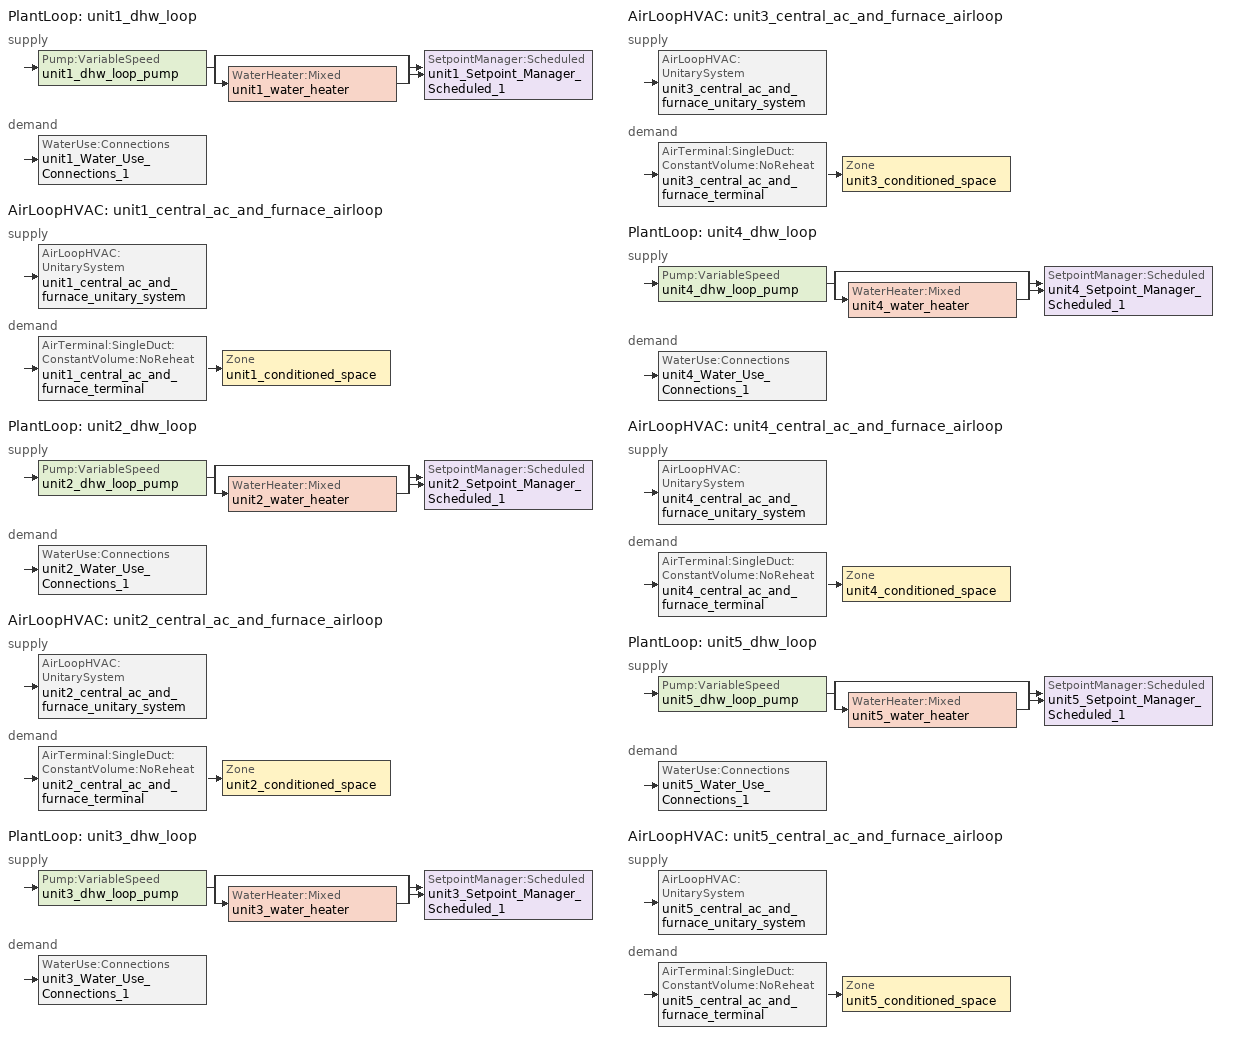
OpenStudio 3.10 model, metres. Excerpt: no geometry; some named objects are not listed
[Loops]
PlantLoop 'unit1_dhw_loop'
 supply: Pump:VariableSpeed 'unit1_dhw_loop_pump' > split
  | bypass
  | WaterHeater:Mixed 'unit1_water_heater'
  join > SetpointManager:Scheduled 'unit1_Setpoint_Manager_Scheduled_1'
 demand: WaterUse:Connections 'unit1_Water_Use_Connections_1'
AirLoopHVAC 'unit1_central_ac_and_furnace_airloop'
 supply: AirLoopHVAC:UnitarySystem 'unit1_central_ac_and_furnace_unitary_system'
 demand: AirTerminal:SingleDuct:ConstantVolume:NoReheat 'unit1_central_ac_and_furnace_terminal' > Zone 'unit1_conditioned_space'
PlantLoop 'unit2_dhw_loop'
 supply: Pump:VariableSpeed 'unit2_dhw_loop_pump' > split
  | bypass
  | WaterHeater:Mixed 'unit2_water_heater'
  join > SetpointManager:Scheduled 'unit2_Setpoint_Manager_Scheduled_1'
 demand: WaterUse:Connections 'unit2_Water_Use_Connections_1'
AirLoopHVAC 'unit2_central_ac_and_furnace_airloop'
 supply: AirLoopHVAC:UnitarySystem 'unit2_central_ac_and_furnace_unitary_system'
 demand: AirTerminal:SingleDuct:ConstantVolume:NoReheat 'unit2_central_ac_and_furnace_terminal' > Zone 'unit2_conditioned_space'
PlantLoop 'unit3_dhw_loop'
 supply: Pump:VariableSpeed 'unit3_dhw_loop_pump' > split
  | bypass
  | WaterHeater:Mixed 'unit3_water_heater'
  join > SetpointManager:Scheduled 'unit3_Setpoint_Manager_Scheduled_1'
 demand: WaterUse:Connections 'unit3_Water_Use_Connections_1'
AirLoopHVAC 'unit3_central_ac_and_furnace_airloop'
 supply: AirLoopHVAC:UnitarySystem 'unit3_central_ac_and_furnace_unitary_system'
 demand: AirTerminal:SingleDuct:ConstantVolume:NoReheat 'unit3_central_ac_and_furnace_terminal' > Zone 'unit3_conditioned_space'
PlantLoop 'unit4_dhw_loop'
 supply: Pump:VariableSpeed 'unit4_dhw_loop_pump' > split
  | bypass
  | WaterHeater:Mixed 'unit4_water_heater'
  join > SetpointManager:Scheduled 'unit4_Setpoint_Manager_Scheduled_1'
 demand: WaterUse:Connections 'unit4_Water_Use_Connections_1'
AirLoopHVAC 'unit4_central_ac_and_furnace_airloop'
 supply: AirLoopHVAC:UnitarySystem 'unit4_central_ac_and_furnace_unitary_system'
 demand: AirTerminal:SingleDuct:ConstantVolume:NoReheat 'unit4_central_ac_and_furnace_terminal' > Zone 'unit4_conditioned_space'
PlantLoop 'unit5_dhw_loop'
 supply: Pump:VariableSpeed 'unit5_dhw_loop_pump' > split
  | bypass
  | WaterHeater:Mixed 'unit5_water_heater'
  join > SetpointManager:Scheduled 'unit5_Setpoint_Manager_Scheduled_1'
 demand: WaterUse:Connections 'unit5_Water_Use_Connections_1'
AirLoopHVAC 'unit5_central_ac_and_furnace_airloop'
 supply: AirLoopHVAC:UnitarySystem 'unit5_central_ac_and_furnace_unitary_system'
 demand: AirTerminal:SingleDuct:ConstantVolume:NoReheat 'unit5_central_ac_and_furnace_terminal' > Zone 'unit5_conditioned_space'
[EnergyManagementSystem:Sensor]
Name | Output Variable or Output Meter Index Key | Output Variable or Output Meter
unit1_tout_s | unit1_conditioned_space | Zone Outdoor Air Drybulb Temperature
unit1_tin_s; unit1_fridge_tin_s | unit1_conditioned_space | Zone Mean Air Temperature
unit1_win_s | unit1_conditioned_space | Zone Air Humidity Ratio
unit1_water_heater_off_cycle_parasitic | unit1_water_heater | Water Heater Off Cycle Parasitic Electricity Rate
unit1_water_heater_on_cycle_parasitic | unit1_water_heater | Water Heater On Cycle Parasitic Electricity Rate
unit1_water_heater_energy | unit1_water_heater | Water Heater NaturalGas Rate
unit1_central_ac_and_furnace_htg_coil_s | unit1_central_ac_and_furnace_htg_coil | Heating Coil Heating Energy
unit1_central_ac_and_furnace_clg_coil_s | unit1_central_ac_and_furnace_clg_coil | Cooling Coil Total Cooling Energy
unit2_tout_s | unit2_conditioned_space | Zone Outdoor Air Drybulb Temperature
unit2_tin_s; unit2_fridge_tin_s | unit2_conditioned_space | Zone Mean Air Temperature
unit2_win_s | unit2_conditioned_space | Zone Air Humidity Ratio
unit2_water_heater_off_cycle_parasitic | unit2_water_heater | Water Heater Off Cycle Parasitic Electricity Rate
unit2_water_heater_on_cycle_parasitic | unit2_water_heater | Water Heater On Cycle Parasitic Electricity Rate
unit2_water_heater_energy | unit2_water_heater | Water Heater NaturalGas Rate
unit2_central_ac_and_furnace_htg_coil_s | unit2_central_ac_and_furnace_htg_coil | Heating Coil Heating Energy
unit2_central_ac_and_furnace_clg_coil_s | unit2_central_ac_and_furnace_clg_coil | Cooling Coil Total Cooling Energy
unit3_tout_s | unit3_conditioned_space | Zone Outdoor Air Drybulb Temperature
unit3_tin_s; unit3_fridge_tin_s | unit3_conditioned_space | Zone Mean Air Temperature
unit3_win_s | unit3_conditioned_space | Zone Air Humidity Ratio
unit3_water_heater_off_cycle_parasitic | unit3_water_heater | Water Heater Off Cycle Parasitic Electricity Rate
unit3_water_heater_on_cycle_parasitic | unit3_water_heater | Water Heater On Cycle Parasitic Electricity Rate
unit3_water_heater_energy | unit3_water_heater | Water Heater NaturalGas Rate
unit3_central_ac_and_furnace_htg_coil_s | unit3_central_ac_and_furnace_htg_coil | Heating Coil Heating Energy
unit3_central_ac_and_furnace_clg_coil_s | unit3_central_ac_and_furnace_clg_coil | Cooling Coil Total Cooling Energy
unit4_tout_s | unit4_conditioned_space | Zone Outdoor Air Drybulb Temperature
unit4_tin_s; unit4_fridge_tin_s | unit4_conditioned_space | Zone Mean Air Temperature
unit4_win_s | unit4_conditioned_space | Zone Air Humidity Ratio
unit4_water_heater_off_cycle_parasitic | unit4_water_heater | Water Heater Off Cycle Parasitic Electricity Rate
unit4_water_heater_on_cycle_parasitic | unit4_water_heater | Water Heater On Cycle Parasitic Electricity Rate
unit4_water_heater_energy | unit4_water_heater | Water Heater NaturalGas Rate
unit4_central_ac_and_furnace_htg_coil_s | unit4_central_ac_and_furnace_htg_coil | Heating Coil Heating Energy
unit4_central_ac_and_furnace_clg_coil_s | unit4_central_ac_and_furnace_clg_coil | Cooling Coil Total Cooling Energy
unit5_tout_s | unit5_conditioned_space | Zone Outdoor Air Drybulb Temperature
unit5_tin_s; unit5_fridge_tin_s | unit5_conditioned_space | Zone Mean Air Temperature
unit5_win_s | unit5_conditioned_space | Zone Air Humidity Ratio
unit5_water_heater_off_cycle_parasitic | unit5_water_heater | Water Heater Off Cycle Parasitic Electricity Rate
unit5_water_heater_on_cycle_parasitic | unit5_water_heater | Water Heater On Cycle Parasitic Electricity Rate
unit5_water_heater_energy | unit5_water_heater | Water Heater NaturalGas Rate
unit5_central_ac_and_furnace_htg_coil_s | unit5_central_ac_and_furnace_htg_coil | Heating Coil Heating Energy
unit5_central_ac_and_furnace_clg_coil_s | unit5_central_ac_and_furnace_clg_coil | Cooling Coil Total Cooling Energy
unit1_conditioned_space_htg_unmet_s | unit1_conditioned_space | Zone Heating Setpoint Not Met Time
unit1_conditioned_space_clg_unmet_s | unit1_conditioned_space | Zone Cooling Setpoint Not Met Time
unit2_conditioned_space_htg_unmet_s | unit2_conditioned_space | Zone Heating Setpoint Not Met Time
unit2_conditioned_space_clg_unmet_s | unit2_conditioned_space | Zone Cooling Setpoint Not Met Time
unit3_conditioned_space_htg_unmet_s | unit3_conditioned_space | Zone Heating Setpoint Not Met Time
unit3_conditioned_space_clg_unmet_s | unit3_conditioned_space | Zone Cooling Setpoint Not Met Time
unit4_conditioned_space_htg_unmet_s | unit4_conditioned_space | Zone Heating Setpoint Not Met Time
unit4_conditioned_space_clg_unmet_s | unit4_conditioned_space | Zone Cooling Setpoint Not Met Time
unit5_conditioned_space_htg_unmet_s | unit5_conditioned_space | Zone Heating Setpoint Not Met Time
unit5_conditioned_space_clg_unmet_s | unit5_conditioned_space | Zone Cooling Setpoint Not Met Time
[ElectricEquipment:Definition] Design Level Calculation Method=EquipmentLevel
Name | Design Level {W} | Fraction Latent | Fraction Radiant | Fraction Lost
unit1_dishwasher | 740.818 | 0.3 | 0.18 | 0.4
unit1_clothes_washer | 1279.03 | 0.03 | 0.162 | 0.7
unit2_dishwasher | 402.111 | 0.3 | 0.18 | 0.4
unit2_clothes_washer | 832.117 | 0.03 | 0.162 | 0.7
unit3_dishwasher | 577.46 | 0.3 | 0.18 | 0.4
unit3_clothes_washer | 765.44 | 0.03 | 0.162 | 0.7
unit4_dishwasher | 626.051 | 0.3 | 0.18 | 0.4
unit4_clothes_washer | 859.361 | 0.03 | 0.162 | 0.7
unit5_dishwasher | 791.717 | 0.3 | 0.18 | 0.4
unit5_clothes_washer | 429.222 | 0.03 | 0.162 | 0.7
[EnergyManagementSystem:Program]
unit3_central_ac_and_furnace_supply_fan_disaggregate_program_1: Set unit3_central_ac_and_furnace_supply_fan_primary_htg = 0; If unit3_central_ac_and_furnace_htg_coil_s > 0; Set unit3_central_ac_and_furnace_supply_fan_primary_htg = unit3_central_ac_and_furnace_supply_fan_s_1; EndIf
unit3_central_ac_and_furnace_supply_fan_disaggregate_program: Set unit3_central_ac_and_furnace_supply_fan_clg = 0; If unit3_central_ac_and_furnace_clg_coil_s > 0; Set unit3_central_ac_and_furnace_supply_fan_clg = unit3_central_ac_and_furnace_supply_fan_s; EndIf
unit4_infil_program: Set p_m = 0.14; Set p_s = 0.22; Set s_m = 270; Set s_s = 370; Set z_m = 9.99744; Set z_s = 2.4384; Set f_t = (((s_m/z_m)^p_m)*((z_s/s_s)^p_s)); Set Tdiff = unit4_tin_s-unit4_tout_s; Set dT = @Abs Tdiff; Set c = 0.0085; Set Cs = 0.0654; Set Cw = 0.1488; Set n = 0.65; Set sft = (f_t*0.54); Set temp1 = ((c*Cw)*((sft*unit4_site_vw_s)^(2*n)))^2; Set Qinf = (((c*Cs*(dT^n))^2)+temp1)^0.5; Set Qinf = (@Max Qinf 0); Set unit4_mech_vent_house_fan_sensible_load_act = 0.0; Set unit4_mech_vent_house_fan_latent_load_act = 0.0; Set OASupInPb = unit4_out_pb_s; Set OASupInTemp = unit4_tout_s; Set OASupInW = unit4_out_wt_s; Set OASupRho = (@RhoAirFnPbTdbW OASupInPb OASupInTemp OASupInW); Set OASupCp = (@CpAirFnW OASupInW); Set OASupInEnth = (@HFnTdbW OASupInTemp OASupInW); Set ZoneTemp = unit4_tin_s; Set ZoneW = unit4_win_s; Set ZoneCp = (@CpAirFnW ZoneW); Set ZoneAirEnth = (@HFnTdbW ZoneTemp ZoneW); Set unit4_mech_vent_house_fan_cfis_act = 0.0; Set QWHV_cfis_sup = 0.0; Set QWHV_cfis_suppl_sup = 0.0; Set QWHV_cfis_suppl_exh = 0.0; Set Qrange = 0; Set Qrange = Qrange + 0.04719 * unit4_mech_vent_range_fan_0_sch_s; Set Qbath = 0; Set Qbath = Qbath + 0.04719 * unit4_mech_vent_bath_fan_0_sch_s; Set Qdryer = 0; Set Qdryer = Qdryer + 0.07209 * unit4_clothes_dryer_exhaust_0_sch_s; Set QWHV_sup = 0.0; Set QWHV_exh = 0.0; Set Qsupply = QWHV_sup + QWHV_cfis_sup + QWHV_cfis_suppl_sup; Set Qexhaust = Qrange + Qbath + Qdryer + QWHV_exh + QWHV_cfis_suppl_exh; Set Qfan = (@Max Qexhaust Qsupply); Set Qducts = 0; Set Qducts = Qducts - unit4_central_ac_and_furnace_airloop_0_DuctImbalLkSupFanEquivCond; Set Qducts = Qducts + unit4_central_ac_and_furnace_airloop_0_DuctImbalLkExhFanEquivCond; If Qducts < 0; Set Qsupply = Qsupply - Qducts; Else; Set Qexhaust = Qexhaust + Qducts; EndIf; Set Qfan_with_ducts = (@Max Qexhaust Qsupply); Set Qimb = (@Abs (Qsupply - Qexhaust)); If Qinf + Qimb > 0; Set Qtot = Qfan_with_ducts + (Qinf^2) / (Qinf + Qimb); Else; Set Qtot = Qfan_with_ducts; EndIf; Set Qinf_adj = Qtot - Qfan; Set unit4_infil_flow_act = Qinf_adj; Set unit4_infil_program_Qinf = Qinf_adj; Set unit4_infil_program_Qfan = Qfan; Set Qload = Qfan; Set Effectiveness_Sens = 0.0; Set Effectiveness_Lat = 0.0; Set Fan_MFR = Qload * OASupRho; Set ZoneInEnth = OASupInEnth; Set ZoneInTemp = OASupInTemp; Set FanTotalToCond = Fan_MFR * (ZoneInEnth - ZoneAirEnth); Set FanSensToCond = Fan_MFR * ZoneCp * (ZoneInTemp - ZoneTemp); Set FanLatToCond = FanTotalToCond - FanSensToCond; Set unit4_mech_vent_house_fan_sensible_load_act = unit4_mech_vent_house_fan_sensible_load_act + FanSensToCond; Set unit4_mech_vent_house_fan_latent_load_act = unit4_mech_vent_house_fan_latent_load_act + FanLatToCond
unit4_natural_vent_program: Set Tin = unit4_tin_s; Set Tout = unit4_tout_s; Set Wout = unit4_out_wt_s; Set Pbar = unit4_out_pb_s; Set Phiout = (@RhFnTdbWPb Tout Wout Pbar); Set MaxHR = 0.0115; Set Tnvsp = (unit4_htg_sp_s + unit4_clg_sp_s) / 2; Set NVavail = unit4_natural_vent_s; Set ClgSsnAvail = unit4_cool_season; Set Qnv = 0; Set Qwhf = 0; Set unit4_whole_house_fan_act = 0; If ((Wout < MaxHR) && (Tin > Tout) && (Tin > Tnvsp) && (ClgSsnAvail > 0)); Set WHF_Flow = 0; Set Adj = (Tin-Tnvsp)/(Tin-Tout); Set Adj = (@Min Adj 1); Set Adj = (@Max Adj 0); If (WHF_Flow > 0); Set Qwhf = WHF_Flow*Adj; Set WHF_W = 0; Set unit4_whole_house_fan_act = WHF_W*Adj; ElseIf (NVavail > 0); Set NVArea = 5639.400334080001; Set Cs = 8.968567957270247e-05; Set Cw = 2.2169590796800036e-05; Set Tdiff = Tin-Tout; Set dT = (@Abs Tdiff); Set Vwind = unit4_site_vw_s; Set SGNV = NVArea*Adj*((((Cs*dT)+(Cw*(Vwind^2)))^0.5)/1000); Set MaxNV = 0.7689597007872001; Set Qnv = (@Min SGNV MaxNV); EndIf; EndIf; Set unit4_natural_vent_flow_act = Qnv; Set unit4_whole_house_fan_flow_act = Qwhf; Set unit4_natural_vent_program_Qnv = Qnv; Set unit4_natural_vent_program_Qwhf = Qwhf
unit4_central_ac_and_furnace_airloop_0_duct_program: Set unit4_central_ac_and_furnace_airloop_AH_MFR = unit4_central_ac_and_furnace_airloop_AH_MFR_s; Set unit4_central_ac_and_furnace_airloop_Fan_RTF = 0; Set unit4_central_ac_and_furnace_airloop_Fan_RTF = unit4_central_ac_and_furnace_airloop_Fan_RTF + unit4_central_ac_and_furnace_airloop_Fan_RTF_s; Set unit4_central_ac_and_furnace_airloop_Fan_RTF = unit4_central_ac_and_furnace_airloop_Fan_RTF + unit4_central_ac_and_furnace_airloop_Fan_RTF_s_1; Set unit4_central_ac_and_furnace_airloop_AH_VFR = unit4_central_ac_and_furnace_airloop_AH_VFR_s; Set unit4_central_ac_and_furnace_airloop_AH_Tout = unit4_central_ac_and_furnace_airloop_AH_Tout_s; Set unit4_central_ac_and_furnace_airloop_AH_Wout = unit4_central_ac_and_furnace_airloop_AH_Wout_s; Set unit4_central_ac_and_furnace_airloop_RA_T = unit4_central_ac_and_furnace_airloop_RA_T_s; Set unit4_central_ac_and_furnace_airloop_Ra_W = unit4_central_ac_and_furnace_airloop_Ra_W_s; Set unit4_central_ac_and_furnace_airloop_0_DZ_T = unit4_central_ac_and_furnace_airloop_0_DZ_T_s; Set unit4_central_ac_and_furnace_airloop_0_DZ_W = unit4_central_ac_and_furnace_airloop_0_DZ_W_s; Run unit4_central_ac_and_furnace_airloop_0_duct_subroutine; Set unit4_central_ac_and_furnace_airloop_0_SupSensLkToCond_act = unit4_central_ac_and_furnace_airloop_0_SupSensLkToCond; Set unit4_central_ac_and_furnace_airloop_0_SupLatLkToCond_act = unit4_central_ac_and_furnace_airloop_0_SupLatLkToCond; Set unit4_central_ac_and_furnace_airloop_0_SupCondToLv_act = unit4_central_ac_and_furnace_airloop_0_SupCondToLv; Set unit4_central_ac_and_furnace_airloop_0_RetSensLkToRP_act = unit4_central_ac_and_furnace_airloop_0_RetSensLkToRP; Set unit4_central_ac_and_furnace_airloop_0_RetLatLkToRP_act = unit4_central_ac_and_furnace_airloop_0_RetLatLkToRP; Set unit4_central_ac_and_furnace_airloop_0_RetCondToRP_act = unit4_central_ac_and_furnace_airloop_0_RetCondToRP; Set unit4_central_ac_and_furnace_airloop_0_RetCondToDZ_act = unit4_central_ac_and_furnace_airloop_0_RetCondToDZ; Set unit4_central_ac_and_furnace_airloop_0_SupCondToDZ_act = unit4_central_ac_and_furnace_airloop_0_SupCondToDZ; Set unit4_central_ac_and_furnace_airloop_0_SupSensLkToDZ_act = unit4_central_ac_and_furnace_airloop_0_SupSensLkToDZ; Set unit4_central_ac_and_furnace_airloop_0_SupLatLkToDZ_act = unit4_central_ac_and_furnace_airloop_0_SupLatLkToDZ
unit4_fridge_schedule_program: Set Tin = unit4_fridge_tin_s*(9.0/5.0)+32.0; Set unit4_fridge_schedule_act = 0; If (Hour == 0); Set unit4_fridge_schedule_act = (-0.487+0.019*Tin); ElseIf (Hour == 1); Set unit4_fridge_schedule_act = (-0.34+0.016*Tin); ElseIf (Hour == 2); Set unit4_fridge_schedule_act = (-0.37+0.017*Tin); ElseIf (Hour == 3); Set unit4_fridge_schedule_act = (-0.361+0.016*Tin); ElseIf (Hour == 4); Set unit4_fridge_schedule_act = (-0.515+0.018*Tin); ElseIf (Hour == 5); Set unit4_fridge_schedule_act = (-0.684+0.021*Tin); ElseIf (Hour == 6); Set unit4_fridge_schedule_act = (-0.471+0.019*Tin); ElseIf (Hour == 7); Set unit4_fridge_schedule_act = (-0.159+0.015*Tin); ElseIf (Hour == 8); Set unit4_fridge_schedule_act = (-0.079+0.015*Tin); ElseIf (Hour == 9); Set unit4_fridge_schedule_act = (-0.417+0.019*Tin); ElseIf (Hour == 10); Set unit4_fridge_schedule_act = (-0.411+0.018*Tin); ElseIf (Hour == 11); Set unit4_fridge_schedule_act = (-0.386+0.018*Tin); ElseIf (Hour == 12); Set unit4_fridge_schedule_act = (-0.24+0.016*Tin); ElseIf (Hour == 13); Set unit4_fridge_schedule_act = (-0.314+0.017*Tin); ElseIf (Hour == 14); Set unit4_fridge_schedule_act = (-0.16+0.015*Tin); ElseIf (Hour == 15); Set unit4_fridge_schedule_act = (-0.121+0.015*Tin); ElseIf (Hour == 16); Set unit4_fridge_schedule_act = (-0.469+0.02*Tin); ElseIf (Hour == 17); Set unit4_fridge_schedule_act = (-0.412+0.02*Tin); ElseIf (Hour == 18); Set unit4_fridge_schedule_act = (-0.091+0.017*Tin); ElseIf (Hour == 19); Set unit4_fridge_schedule_act = (0.077+0.014*Tin); ElseIf (Hour == 20); Set unit4_fridge_schedule_act = (-0.118+0.016*Tin); ElseIf (Hour == 21); Set unit4_fridge_schedule_act = (-0.247+0.017*Tin); ElseIf (Hour == 22); Set unit4_fridge_schedule_act = (-0.445+0.019*Tin); ElseIf (Hour == 23); Set unit4_fridge_schedule_act = (-0.544+0.02*Tin); EndIf
unit4_water_heater_EC_adj: If WarmupFlag == 0; Set dhw_e_cons = unit4_water_heater_energy + unit4_water_heater_on_cycle_parasitic + unit4_water_heater_off_cycle_parasitic; Set unit4_water_heater_ec_adj_act = 0.0 * dhw_e_cons / 1; EndIf
unit4_central_ac_and_furnace_supply_fan_disaggregate_program_1: Set unit4_central_ac_and_furnace_supply_fan_primary_htg = 0; If unit4_central_ac_and_furnace_htg_coil_s > 0; Set unit4_central_ac_and_furnace_supply_fan_primary_htg = unit4_central_ac_and_furnace_supply_fan_s_1; EndIf
unit4_central_ac_and_furnace_supply_fan_disaggregate_program: Set unit4_central_ac_and_furnace_supply_fan_clg = 0; If unit4_central_ac_and_furnace_clg_coil_s > 0; Set unit4_central_ac_and_furnace_supply_fan_clg = unit4_central_ac_and_furnace_supply_fan_s; EndIf
unit5_infil_program: Set p_m = 0.14; Set p_s = 0.22; Set s_m = 270; Set s_s = 370; Set z_m = 9.99744; Set z_s = 2.4384; Set f_t = (((s_m/z_m)^p_m)*((z_s/s_s)^p_s)); Set Tdiff = unit5_tin_s-unit5_tout_s; Set dT = @Abs Tdiff; Set c = 0.02; Set Cs = 0.0567; Set Cw = 0.1627; Set n = 0.65; Set sft = (f_t*0.3); Set temp1 = ((c*Cw)*((sft*unit5_site_vw_s)^(2*n)))^2; Set Qinf = (((c*Cs*(dT^n))^2)+temp1)^0.5; Set Qinf = (@Max Qinf 0); Set unit5_mech_vent_house_fan_sensible_load_act = 0.0; Set unit5_mech_vent_house_fan_latent_load_act = 0.0; Set OASupInPb = unit5_out_pb_s; Set OASupInTemp = unit5_tout_s; Set OASupInW = unit5_out_wt_s; Set OASupRho = (@RhoAirFnPbTdbW OASupInPb OASupInTemp OASupInW); Set OASupCp = (@CpAirFnW OASupInW); Set OASupInEnth = (@HFnTdbW OASupInTemp OASupInW); Set ZoneTemp = unit5_tin_s; Set ZoneW = unit5_win_s; Set ZoneCp = (@CpAirFnW ZoneW); Set ZoneAirEnth = (@HFnTdbW ZoneTemp ZoneW); Set unit5_mech_vent_house_fan_cfis_act = 0.0; Set QWHV_cfis_sup = 0.0; Set QWHV_cfis_suppl_sup = 0.0; Set QWHV_cfis_suppl_exh = 0.0; Set Qrange = 0; Set Qrange = Qrange + 0.04719 * unit5_mech_vent_range_fan_0_sch_s; Set Qbath = 0; Set Qbath = Qbath + 0.04719 * unit5_mech_vent_bath_fan_0_sch_s; Set Qdryer = 0; Set Qdryer = Qdryer + 0.07449 * unit5_clothes_dryer_exhaust_0_sch_s; Set QWHV_sup = 0.0; Set QWHV_exh = 0.0; Set Qsupply = QWHV_sup + QWHV_cfis_sup + QWHV_cfis_suppl_sup; Set Qexhaust = Qrange + Qbath + Qdryer + QWHV_exh + QWHV_cfis_suppl_exh; Set Qfan = (@Max Qexhaust Qsupply); Set Qducts = 0; Set Qducts = Qducts - unit5_central_ac_and_furnace_airloop_0_DuctImbalLkSupFanEquivCond; Set Qducts = Qducts + unit5_central_ac_and_furnace_airloop_0_DuctImbalLkExhFanEquivCond; If Qducts < 0; Set Qsupply = Qsupply - Qducts; Else; Set Qexhaust = Qexhaust + Qducts; EndIf; Set Qfan_with_ducts = (@Max Qexhaust Qsupply); Set Qimb = (@Abs (Qsupply - Qexhaust)); If Qinf + Qimb > 0; Set Qtot = Qfan_with_ducts + (Qinf^2) / (Qinf + Qimb); Else; Set Qtot = Qfan_with_ducts; EndIf; Set Qinf_adj = Qtot - Qfan; Set unit5_infil_flow_act = Qinf_adj; Set unit5_infil_program_Qinf = Qinf_adj; Set unit5_infil_program_Qfan = Qfan; Set Qload = Qfan; Set Effectiveness_Sens = 0.0; Set Effectiveness_Lat = 0.0; Set Fan_MFR = Qload * OASupRho; Set ZoneInEnth = OASupInEnth; Set ZoneInTemp = OASupInTemp; Set FanTotalToCond = Fan_MFR * (ZoneInEnth - ZoneAirEnth); Set FanSensToCond = Fan_MFR * ZoneCp * (ZoneInTemp - ZoneTemp); Set FanLatToCond = FanTotalToCond - FanSensToCond; Set unit5_mech_vent_house_fan_sensible_load_act = unit5_mech_vent_house_fan_sensible_load_act + FanSensToCond; Set unit5_mech_vent_house_fan_latent_load_act = unit5_mech_vent_house_fan_latent_load_act + FanLatToCond
unit5_attic_vented_1_duct_leakage_imbalance_infil_program: Set Qducts = 0; Set Qducts = Qducts - unit5_central_ac_and_furnace_airloop_0_DuctImbalLkSupFanEquivDZ; Set Qducts = Qducts + unit5_central_ac_and_furnace_airloop_0_DuctImbalLkExhFanEquivDZ; Set unit5_attic_vented_1_duct_leakage_imbalance_infil_flow_act = (@Abs(Qducts))
unit5_natural_vent_program: Set Tin = unit5_tin_s; Set Tout = unit5_tout_s; Set Wout = unit5_out_wt_s; Set Pbar = unit5_out_pb_s; Set Phiout = (@RhFnTdbWPb Tout Wout Pbar); Set MaxHR = 0.0115; Set Tnvsp = (unit5_htg_sp_s + unit5_clg_sp_s) / 2; Set NVavail = unit5_natural_vent_s; Set ClgSsnAvail = unit5_cool_season; Set Qnv = 0; Set Qwhf = 0; Set unit5_whole_house_fan_mix_act = 0; Set unit5_whole_house_fan_act = 0; If ((Wout < MaxHR) && (Tin > Tout) && (Tin > Tnvsp) && (ClgSsnAvail > 0)); Set WHF_Flow = 0; Set Adj = (Tin-Tnvsp)/(Tin-Tout); Set Adj = (@Min Adj 1); Set Adj = (@Max Adj 0); If (WHF_Flow > 0); Set Qwhf = WHF_Flow*Adj; Set unit5_whole_house_fan_mix_act = WHF_Flow*Adj; Set WHF_W = 0; Set unit5_whole_house_fan_act = WHF_W*Adj; ElseIf (NVavail > 0); Set NVArea = 5639.400334080001; Set Cs = 8.968567957270247e-05; Set Cw = 2.2169590796800036e-05; Set Tdiff = Tin-Tout; Set dT = (@Abs Tdiff); Set Vwind = unit5_site_vw_s; Set SGNV = NVArea*Adj*((((Cs*dT)+(Cw*(Vwind^2)))^0.5)/1000); Set MaxNV = 0.7689597007872001; Set Qnv = (@Min SGNV MaxNV); EndIf; EndIf; Set unit5_natural_vent_flow_act = Qnv; Set unit5_whole_house_fan_flow_act = Qwhf; Set unit5_natural_vent_program_Qnv = Qnv; Set unit5_natural_vent_program_Qwhf = Qwhf
unit5_central_ac_and_furnace_airloop_0_duct_program: Set unit5_central_ac_and_furnace_airloop_AH_MFR = unit5_central_ac_and_furnace_airloop_AH_MFR_s; Set unit5_central_ac_and_furnace_airloop_Fan_RTF = 0; Set unit5_central_ac_and_furnace_airloop_Fan_RTF = unit5_central_ac_and_furnace_airloop_Fan_RTF + unit5_central_ac_and_furnace_airloop_Fan_RTF_s; Set unit5_central_ac_and_furnace_airloop_Fan_RTF = unit5_central_ac_and_furnace_airloop_Fan_RTF + unit5_central_ac_and_furnace_airloop_Fan_RTF_s_1; Set unit5_central_ac_and_furnace_airloop_AH_VFR = unit5_central_ac_and_furnace_airloop_AH_VFR_s; Set unit5_central_ac_and_furnace_airloop_AH_Tout = unit5_central_ac_and_furnace_airloop_AH_Tout_s; Set unit5_central_ac_and_furnace_airloop_AH_Wout = unit5_central_ac_and_furnace_airloop_AH_Wout_s; Set unit5_central_ac_and_furnace_airloop_RA_T = unit5_central_ac_and_furnace_airloop_RA_T_s; Set unit5_central_ac_and_furnace_airloop_Ra_W = unit5_central_ac_and_furnace_airloop_Ra_W_s; Set unit5_central_ac_and_furnace_airloop_0_DZ_T = unit5_central_ac_and_furnace_airloop_0_DZ_T_s; Set unit5_central_ac_and_furnace_airloop_0_DZ_W = unit5_central_ac_and_furnace_airloop_0_DZ_W_s; Run unit5_central_ac_and_furnace_airloop_0_duct_subroutine; Set unit5_central_ac_and_furnace_airloop_0_SupSensLkToCond_act = unit5_central_ac_and_furnace_airloop_0_SupSensLkToCond; Set unit5_central_ac_and_furnace_airloop_0_SupLatLkToCond_act = unit5_central_ac_and_furnace_airloop_0_SupLatLkToCond; Set unit5_central_ac_and_furnace_airloop_0_SupCondToLv_act = unit5_central_ac_and_furnace_airloop_0_SupCondToLv; Set unit5_central_ac_and_furnace_airloop_0_RetSensLkToRP_act = unit5_central_ac_and_furnace_airloop_0_RetSensLkToRP; Set unit5_central_ac_and_furnace_airloop_0_RetLatLkToRP_act = unit5_central_ac_and_furnace_airloop_0_RetLatLkToRP; Set unit5_central_ac_and_furnace_airloop_0_RetCondToRP_act = unit5_central_ac_and_furnace_airloop_0_RetCondToRP; Set unit5_central_ac_and_furnace_airloop_0_RetCondToDZ_act = unit5_central_ac_and_furnace_airloop_0_RetCondToDZ; Set unit5_central_ac_and_furnace_airloop_0_SupCondToDZ_act = unit5_central_ac_and_furnace_airloop_0_SupCondToDZ; Set unit5_central_ac_and_furnace_airloop_0_SupSensLkToDZ_act = unit5_central_ac_and_furnace_airloop_0_SupSensLkToDZ; Set unit5_central_ac_and_furnace_airloop_0_SupLatLkToDZ_act = unit5_central_ac_and_furnace_airloop_0_SupLatLkToDZ; Set unit5_central_ac_and_furnace_airloop_0_ZoneMixDZToCond_mix_act = unit5_central_ac_and_furnace_airloop_0_ZoneMixDZToCond; Set unit5_central_ac_and_furnace_airloop_0_ZoneMixCondToDZ_mix_act = unit5_central_ac_and_furnace_airloop_0_ZoneMixCondToDZ
unit5_fridge_schedule_program: Set Tin = unit5_fridge_tin_s*(9.0/5.0)+32.0; Set unit5_fridge_schedule_act = 0; If (Hour == 0); Set unit5_fridge_schedule_act = (-0.487+0.019*Tin); ElseIf (Hour == 1); Set unit5_fridge_schedule_act = (-0.34+0.016*Tin); ElseIf (Hour == 2); Set unit5_fridge_schedule_act = (-0.37+0.017*Tin); ElseIf (Hour == 3); Set unit5_fridge_schedule_act = (-0.361+0.016*Tin); ElseIf (Hour == 4); Set unit5_fridge_schedule_act = (-0.515+0.018*Tin); ElseIf (Hour == 5); Set unit5_fridge_schedule_act = (-0.684+0.021*Tin); ElseIf (Hour == 6); Set unit5_fridge_schedule_act = (-0.471+0.019*Tin); ElseIf (Hour == 7); Set unit5_fridge_schedule_act = (-0.159+0.015*Tin); ElseIf (Hour == 8); Set unit5_fridge_schedule_act = (-0.079+0.015*Tin); ElseIf (Hour == 9); Set unit5_fridge_schedule_act = (-0.417+0.019*Tin); ElseIf (Hour == 10); Set unit5_fridge_schedule_act = (-0.411+0.018*Tin); ElseIf (Hour == 11); Set unit5_fridge_schedule_act = (-0.386+0.018*Tin); ElseIf (Hour == 12); Set unit5_fridge_schedule_act = (-0.24+0.016*Tin); ElseIf (Hour == 13); Set unit5_fridge_schedule_act = (-0.314+0.017*Tin); ElseIf (Hour == 14); Set unit5_fridge_schedule_act = (-0.16+0.015*Tin); ElseIf (Hour == 15); Set unit5_fridge_schedule_act = (-0.121+0.015*Tin); ElseIf (Hour == 16); Set unit5_fridge_schedule_act = (-0.469+0.02*Tin); ElseIf (Hour == 17); Set unit5_fridge_schedule_act = (-0.412+0.02*Tin); ElseIf (Hour == 18); Set unit5_fridge_schedule_act = (-0.091+0.017*Tin); ElseIf (Hour == 19); Set unit5_fridge_schedule_act = (0.077+0.014*Tin); ElseIf (Hour == 20); Set unit5_fridge_schedule_act = (-0.118+0.016*Tin); ElseIf (Hour == 21); Set unit5_fridge_schedule_act = (-0.247+0.017*Tin); ElseIf (Hour == 22); Set unit5_fridge_schedule_act = (-0.445+0.019*Tin); ElseIf (Hour == 23); Set unit5_fridge_schedule_act = (-0.544+0.02*Tin); EndIf
unit5_water_heater_EC_adj: If WarmupFlag == 0; Set dhw_e_cons = unit5_water_heater_energy + unit5_water_heater_on_cycle_parasitic + unit5_water_heater_off_cycle_parasitic; Set unit5_water_heater_ec_adj_act = 0.0 * dhw_e_cons / 1; EndIf
unit5_central_ac_and_furnace_supply_fan_disaggregate_program_1: Set unit5_central_ac_and_furnace_supply_fan_primary_htg = 0; If unit5_central_ac_and_furnace_htg_coil_s > 0; Set unit5_central_ac_and_furnace_supply_fan_primary_htg = unit5_central_ac_and_furnace_supply_fan_s_1; EndIf
unit5_central_ac_and_furnace_supply_fan_disaggregate_program: Set unit5_central_ac_and_furnace_supply_fan_clg = 0; If unit5_central_ac_and_furnace_clg_coil_s > 0; Set unit5_central_ac_and_furnace_supply_fan_clg = unit5_central_ac_and_furnace_supply_fan_s; EndIf
unmet_hours_program: Set htg_unmet_hours = 0; Set clg_unmet_hours = 0; Set unit_htg_unmet_hours = 0; If ((DayOfYear >= 1) && (DayOfYear <= 365)); Set unit_htg_unmet_hours = unit_htg_unmet_hours + unit1_conditioned_space_htg_unmet_s; If unit_htg_unmet_hours > htg_unmet_hours; Set htg_unmet_hours = unit_htg_unmet_hours; EndIf; EndIf; Set unit_clg_unmet_hours = 0; If ((DayOfYear >= 1) && (DayOfYear <= 365)); Set unit_clg_unmet_hours = unit_clg_unmet_hours + unit1_conditioned_space_clg_unmet_s; If unit_clg_unmet_hours > clg_unmet_hours; Set clg_unmet_hours = unit_clg_unmet_hours; EndIf; EndIf; Set unit_htg_unmet_hours = 0; If ((DayOfYear >= 1) && (DayOfYear <= 365)); Set unit_htg_unmet_hours = unit_htg_unmet_hours + unit2_conditioned_space_htg_unmet_s; If unit_htg_unmet_hours > htg_unmet_hours; Set htg_unmet_hours = unit_htg_unmet_hours; EndIf; EndIf; Set unit_clg_unmet_hours = 0; If ((DayOfYear >= 1) && (DayOfYear <= 365)); Set unit_clg_unmet_hours = unit_clg_unmet_hours + unit2_conditioned_space_clg_unmet_s; If unit_clg_unmet_hours > clg_unmet_hours; Set clg_unmet_hours = unit_clg_unmet_hours; EndIf; EndIf; Set unit_htg_unmet_hours = 0; If ((DayOfYear >= 1) && (DayOfYear <= 365)); Set unit_htg_unmet_hours = unit_htg_unmet_hours + unit3_conditioned_space_htg_unmet_s; If unit_htg_unmet_hours > htg_unmet_hours; Set htg_unmet_hours = unit_htg_unmet_hours; EndIf; EndIf; Set unit_clg_unmet_hours = 0; If ((DayOfYear >= 1) && (DayOfYear <= 365)); Set unit_clg_unmet_hours = unit_clg_unmet_hours + unit3_conditioned_space_clg_unmet_s; If unit_clg_unmet_hours > clg_unmet_hours; Set clg_unmet_hours = unit_clg_unmet_hours; EndIf; EndIf; Set unit_htg_unmet_hours = 0; If ((DayOfYear >= 1) && (DayOfYear <= 365)); Set unit_htg_unmet_hours = unit_htg_unmet_hours + unit4_conditioned_space_htg_unmet_s; If unit_htg_unmet_hours > htg_unmet_hours; Set htg_unmet_hours = unit_htg_unmet_hours; EndIf; EndIf; Set unit_clg_unmet_hours = 0; If ((DayOfYear >= 1) && (DayOfYear <= 365)); Set unit_clg_unmet_hours = unit_clg_unmet_hours + unit4_conditioned_space_clg_unmet_s; If unit_clg_unmet_hours > clg_unmet_hours; Set clg_unmet_hours = unit_clg_unmet_hours; EndIf; EndIf; Set unit_htg_unmet_hours = 0; If ((DayOfYear >= 1) && (DayOfYear <= 365)); Set unit_htg_unmet_hours = unit_htg_unmet_hours + unit5_conditioned_space_htg_unmet_s; If unit_htg_unmet_hours > htg_unmet_hours; Set htg_unmet_hours = unit_htg_unmet_hours; EndIf; EndIf; Set unit_clg_unmet_hours = 0; If ((DayOfYear >= 1) && (DayOfYear <= 365)); Set unit_clg_unmet_hours = unit_clg_unmet_hours + unit5_conditioned_space_clg_unmet_s; If unit_clg_unmet_hours > clg_unmet_hours; Set clg_unmet_hours = unit_clg_unmet_hours; EndIf; EndIf
[Zone equipment]
unit1_conditioned_space: unit1_central_ac_and_furnace_terminal
unit2_conditioned_space: unit2_central_ac_and_furnace_terminal
unit3_conditioned_space: unit3_central_ac_and_furnace_terminal
unit4_conditioned_space: unit4_central_ac_and_furnace_terminal
unit5_conditioned_space: unit5_central_ac_and_furnace_terminal
[Sizing:Zone] Zone Cooling Design Supply Air Temperature Input Method=SupplyAirTemperature; Zone Cooling Design Supply Air Temperature {C}=14; Zone Cooling Design Supply Air Temperature Difference {deltaC}=11.11; Zone Heating Design Supply Air Temperature Input Method=SupplyAirTemperature; Zone Heating Design Supply Air Temperature {C}=40; Zone Heating Design Supply Air Temperature Difference {deltaC}=11.11; Zone Cooling Design Supply Air Humidity Ratio {kg-H2O/kg-air}=0.0085; Zone Heating Design Supply Air Humidity Ratio {kg-H2O/kg-air}=0.008; Cooling Design Air Flow Method=DesignDay; Heating Design Air Flow Method=DesignDay; Account for Dedicated Outdoor Air System=No; Dedicated Outdoor Air System Control Strategy=NeutralSupplyAir; Dedicated Outdoor Air Low Setpoint Temperature for Design {C}=autosize; Dedicated Outdoor Air High Setpoint Temperature for Design {C}=autosize; Zone Load Sizing Method=Sensible Load Only No Latent Load; Zone Latent Cooling Design Supply Air Humidity Ratio Input Method=HumidityRatioDifference; Zone Cooling Design Supply Air Humidity Ratio Difference {kgWater/kgDryAir}=0.005; Zone Latent Heating Design Supply Air Humidity Ratio Input Method=HumidityRatioDifference; Zone Humidification Design Supply Air Humidity Ratio Difference {kgWater/kgDryAir}=0.005; Sizing Option=Coincident
unit1_conditioned_space; unit2_conditioned_space; unit3_conditioned_space; unit4_conditioned_space; unit5_conditioned_space
[WaterUse:Equipment:Definition]
Name | Peak Flow Rate {m3/s} | Target Temperature Schedule
unit1_dishwasher | 5.13204e-06
unit1_clothes_washer | 5.32287e-06
unit1_dhw_distribution_waste | 6.42661e-06 | unit1_mixed_water_temperature_schedule
unit1_dhw_fixtures | 1.88471e-05 | unit1_mixed_water_temperature_schedule
unit2_dishwasher | 6.30462e-06
unit2_clothes_washer | 6.12632e-06
unit2_dhw_distribution_waste | 6.04778e-06 | unit2_mixed_water_temperature_schedule
unit2_dhw_fixtures | 1.77362e-05 | unit2_mixed_water_temperature_schedule
unit3_dishwasher | 6.62262e-06
unit3_clothes_washer | 7.37125e-06
unit3_dhw_distribution_waste | 7.08953e-06 | unit3_mixed_water_temperature_schedule
unit3_dhw_fixtures | 2.07913e-05 | unit3_mixed_water_temperature_schedule
unit4_dishwasher | 5.36938e-06
unit4_clothes_washer | 4.36734e-06
unit4_dhw_distribution_waste | 6.02694e-06 | unit4_mixed_water_temperature_schedule
unit4_dhw_fixtures | 1.7675e-05 | unit4_mixed_water_temperature_schedule
unit5_dishwasher | 4.75126e-06
unit5_clothes_washer | 4.63888e-06
unit5_dhw_distribution_waste | 8.84038e-06 | unit5_mixed_water_temperature_schedule
unit5_dhw_fixtures | 2.59259e-05 | unit5_mixed_water_temperature_schedule
[WaterUse:Connections] Drain Water Heat Exchanger Type=None; Drain Water Heat Exchanger Destination=Plant
Name | Water Use Equipment Name 1 | Water Use Equipment Name 2 | Water Use Equipment Name 3 | Water Use Equipment Name 4
unit1_Water_Use_Connections_1 | unit1_dhw_fixtures | unit1_dhw_distribution_waste | unit1_clothes_washer | unit1_dishwasher
unit2_Water_Use_Connections_1 | unit2_dhw_fixtures | unit2_dhw_distribution_waste | unit2_clothes_washer | unit2_dishwasher
unit3_Water_Use_Connections_1 | unit3_dhw_fixtures | unit3_dhw_distribution_waste | unit3_clothes_washer | unit3_dishwasher
unit4_Water_Use_Connections_1 | unit4_dhw_fixtures | unit4_dhw_distribution_waste | unit4_clothes_washer | unit4_dishwasher
unit5_Water_Use_Connections_1 | unit5_dhw_fixtures | unit5_dhw_distribution_waste | unit5_clothes_washer | unit5_dishwasher
[WaterHeater:Sizing] Design Mode=PeakDraw; Time Storage Can Meet Peak Draw {hr}=0.538503; Time for Tank Recovery {hr}=0; Nominal Tank Volume for Autosizing Plant Connections {m3}=1
unit1_water_heater; unit2_water_heater; unit3_water_heater; unit4_water_heater; unit5_water_heater
[WaterHeater:Mixed] Tank Volume {m3}=0.143846; Deadband Temperature Difference {deltaC}=2; Maximum Temperature Limit {C}=99; Heater Control Type=Cycle; Heater Maximum Capacity {W}=10550.6; Heater Minimum Capacity {W}=0; Heater Fuel Type=NaturalGas; Heater Thermal Efficiency=0.785176; Off Cycle Parasitic Fuel Consumption Rate {W}=0; Off Cycle Parasitic Fuel Type=Electricity; Off Cycle Parasitic Heat Fraction to Tank=0; On Cycle Parasitic Fuel Consumption Rate {W}=0; On Cycle Parasitic Fuel Type=Electricity; On Cycle Parasitic Heat Fraction to Tank=0; Ambient Temperature Indicator=ThermalZone; Off Cycle Loss Coefficient to Ambient Temperature {W/K}=2.30013; Off Cycle Loss Fraction to Thermal Zone=0.91; On Cycle Loss Coefficient to Ambient Temperature {W/K}=2.30013; On Cycle Loss Fraction to Thermal Zone=1; Use Side Effectiveness=1; Source Side Effectiveness=1; Use Side Design Flow Rate {m3/s}=autosize; Source Side Design Flow Rate {m3/s}=autosize; Indirect Water Heating Recovery Time {hr}=1.5; Source Side Flow Control Mode=IndirectHeatPrimarySetpoint
Name | Setpoint Temperature Schedule | Ambient Temperature Thermal Zone
unit1_water_heater | unit1_water_heater_setpoint | unit1_conditioned_space
unit2_water_heater | unit2_water_heater_setpoint | unit2_conditioned_space
unit3_water_heater | unit3_water_heater_setpoint | unit3_conditioned_space
unit4_water_heater | unit4_water_heater_setpoint | unit4_conditioned_space
unit5_water_heater | unit5_water_heater_setpoint | unit5_conditioned_space
[SetpointManager:Scheduled] Control Variable=Temperature
Name | Schedule | Setpoint Node or NodeList
unit1_Setpoint_Manager_Scheduled_1 | unit1_dhw_temp | unit1_Node_11
unit2_Setpoint_Manager_Scheduled_1 | unit2_dhw_temp | unit2_Node_10
unit3_Setpoint_Manager_Scheduled_1 | unit3_dhw_temp | unit3_Node_10
unit4_Setpoint_Manager_Scheduled_1 | unit4_dhw_temp | unit4_Node_10
unit5_Setpoint_Manager_Scheduled_1 | unit5_dhw_temp | unit5_Node_11
[Pump:VariableSpeed] Rated Flow Rate {m3/s}=0.01; Rated Pump Head {Pa}=1; Rated Power Consumption {W}=0; Motor Efficiency=0.85; Fraction of Motor Inefficiencies to Fluid Stream=0; Coefficient 1 of the Part Load Performance Curve=0; Coefficient 2 of the Part Load Performance Curve=1; Coefficient 3 of the Part Load Performance Curve=0; Coefficient 4 of the Part Load Performance Curve=0; Minimum Flow Rate {m3/s}=0; Pump Control Type=Intermittent; Skin Loss Radiative Fraction=0.5; Design Power Sizing Method=PowerPerFlowPerPressure; Design Electric Power per Unit Flow Rate {W/(m3/s)}=348701.1; Design Shaft Power per Unit Flow Rate per Unit Head {W-s/m3-Pa}=1.28205; Design Minimum Flow Rate Fraction=0
unit1_dhw_loop_pump; unit2_dhw_loop_pump; unit3_dhw_loop_pump; unit4_dhw_loop_pump; unit5_dhw_loop_pump
[Sizing:Plant] Loop Type=Heating; Design Loop Exit Temperature {C}=52.6667; Loop Design Temperature Difference {deltaC}=5.55556; Sizing Option=NonCoincident; Zone Timesteps in Averaging Window=1; Coincident Sizing Factor Mode=None
unit1_dhw_loop; unit2_dhw_loop; unit3_dhw_loop; unit4_dhw_loop; unit5_dhw_loop
[PlantLoop] Fluid Type=Water; Glycol Concentration=0; Maximum Loop Flow Rate {m3/s}=0.01; Plant Loop Volume {m3}=0.003; Load Distribution Scheme=Optimal
unit1_dhw_loop; unit2_dhw_loop; unit3_dhw_loop; unit4_dhw_loop; unit5_dhw_loop
[AirTerminal:SingleDuct:ConstantVolume:NoReheat]
Name | Availability Schedule | Maximum Air Flow Rate {m3/s}
unit1_central_ac_and_furnace_terminal | Always On Discrete | 0.231726
unit2_central_ac_and_furnace_terminal | unit2_Always_On_Discrete | 0.135449
unit3_central_ac_and_furnace_terminal | unit3_Always_On_Discrete | 0.135449
unit4_central_ac_and_furnace_terminal | unit4_Always_On_Discrete | 0.135449
unit5_central_ac_and_furnace_terminal | unit5_Always_On_Discrete | 0.2473
[Sizing:System] Central Heating Maximum System Air Flow Ratio=0.3; Preheat Design Temperature {C}=7; Preheat Design Humidity Ratio {kg-H2O/kg-Air}=0.008; Precool Design Temperature {C}=12.8; Precool Design Humidity Ratio {kg-H2O/kg-Air}=0.008; Central Cooling Design Supply Air Temperature {C}=12.8; Central Heating Design Supply Air Temperature {C}=16.7; 100% Outdoor Air in Cooling=Yes; 100% Outdoor Air in Heating=Yes; Central Cooling Design Supply Air Humidity Ratio {kg-H2O/kg-Air}=0.0085; Zone Maximum Outdoor Air Fraction=1; Cooling Supply Air Flow Rate Per Floor Area {m3/s-m2}=0.00996765; Cooling Fraction of Autosized Cooling Supply Air Flow Rate=1; Cooling Supply Air Flow Rate Per Unit Cooling Capacity {m3/s-W}=3.94755e-05; Heating Supply Air Flow Rate Per Floor Area {m3/s-m2}=0.00996765; Heating Fraction of Autosized Heating Supply Air Flow Rate=1; Heating Fraction of Autosized Cooling Supply Air Flow Rate=1; Heating Supply Air Flow Rate Per Unit Heating Capacity {m3/s-W}=3.15882e-05; Cooling Design Capacity Method=CoolingDesignCapacity; Cooling Design Capacity {W}=autosize; Cooling Design Capacity Per Floor Area {W/m2}=234.7; Fraction of Autosized Cooling Design Capacity=1; Heating Design Capacity Method=HeatingDesignCapacity; Heating Design Capacity {W}=autosize; Heating Design Capacity Per Floor Area {W/m2}=157; Fraction of Autosized Heating Design Capacity=1; Central Cooling Capacity Control Method=OnOff; Occupant Diversity=autosize
unit1_central_ac_and_furnace_airloop; unit2_central_ac_and_furnace_airloop; unit3_central_ac_and_furnace_airloop; unit4_central_ac_and_furnace_airloop; unit5_central_ac_and_furnace_airloop
[AirLoopHVAC] Design Return Air Flow Fraction of Supply Air Flow=1
Name | Availability Schedule | Design Supply Air Flow Rate {m3/s}
unit1_central_ac_and_furnace_airloop | Always On Discrete | 0.231726
unit2_central_ac_and_furnace_airloop | unit2_Always_On_Discrete | 0.135449
unit3_central_ac_and_furnace_airloop | unit3_Always_On_Discrete | 0.135449
unit4_central_ac_and_furnace_airloop | unit4_Always_On_Discrete | 0.135449
unit5_central_ac_and_furnace_airloop | unit5_Always_On_Discrete | 0.2473
[AirLoopHVAC:UnitarySystem] Control Type=Load; Dehumidification Control Type=None; Fan Placement=BlowThrough; DX Heating Coil Sizing Ratio=1; Use DOAS DX Cooling Coil=No; DOAS DX Cooling Coil Leaving Minimum Air Temperature {C}=2; Latent Load Control=SensibleOnlyLoadControl; Supply Air Flow Rate Method During Cooling Operation=SupplyAirFlowRate; Supply Air Flow Rate Method During Heating Operation=SupplyAirFlowRate; Supply Air Flow Rate Method When No Cooling or Heating is Required=SupplyAirFlowRate; Supply Air Flow Rate When No Cooling or Heating is Required {m3/s}=0; No Load Supply Air Flow Rate Control Set To Low Speed=Yes; Maximum Supply Air Temperature {C}=48.8889; Maximum Outdoor Dry-Bulb Temperature for Supplemental Heater Operation {C}=21; Ancilliary On-Cycle Electric Power {W}=0; Ancilliary Off-Cycle Electric Power {W}=0
Name | Controlling Zone or Thermostat Location | Availability Schedule | Supply Fan | Supply Air Fan Operating Mode Schedule | Heating Coil | Cooling Coil | Supply Air Flow Rate During Cooling Operation {m3/s} | Supply Air Flow Rate During Heating Operation {m3/s}
unit1_central_ac_and_furnace_unitary_system | unit1_conditioned_space | Always On Discrete | unit1_central_ac_and_furnace_supply_fan | unit1_central_ac_and_furnace_auto_fan_schedule | unit1_central_ac_and_furnace_htg_coil | unit1_central_ac_and_furnace_clg_coil | 0.166597 | 0.231726
unit2_central_ac_and_furnace_unitary_system | unit2_conditioned_space | unit2_Always_On_Discrete | unit2_central_ac_and_furnace_supply_fan | unit2_central_ac_and_furnace_auto_fan_schedule | unit2_central_ac_and_furnace_htg_coil | unit2_central_ac_and_furnace_clg_coil | 0.12601 | 0.135449
unit3_central_ac_and_furnace_unitary_system | unit3_conditioned_space | unit3_Always_On_Discrete | unit3_central_ac_and_furnace_supply_fan | unit3_central_ac_and_furnace_auto_fan_schedule | unit3_central_ac_and_furnace_htg_coil | unit3_central_ac_and_furnace_clg_coil | 0.12601 | 0.135449
unit4_central_ac_and_furnace_unitary_system | unit4_conditioned_space | unit4_Always_On_Discrete | unit4_central_ac_and_furnace_supply_fan | unit4_central_ac_and_furnace_auto_fan_schedule | unit4_central_ac_and_furnace_htg_coil | unit4_central_ac_and_furnace_clg_coil | 0.12601 | 0.135449
unit5_central_ac_and_furnace_unitary_system | unit5_conditioned_space | unit5_Always_On_Discrete | unit5_central_ac_and_furnace_supply_fan | unit5_central_ac_and_furnace_auto_fan_schedule | unit5_central_ac_and_furnace_htg_coil | unit5_central_ac_and_furnace_clg_coil | 0.243525 | 0.2473
[Coil:Heating:Gas] Gas Burner Efficiency=0.78; On Cycle Parasitic Electric Load {W}=0; Off Cycle Parasitic Gas Load {W}=0; Fuel Type=NaturalGas
Name | Availability Schedule | Nominal Capacity {W}
unit1_central_ac_and_furnace_htg_coil | Always On Discrete | 7195.19
unit2_central_ac_and_furnace_htg_coil | unit2_Always_On_Discrete | 4211.14
unit3_central_ac_and_furnace_htg_coil | unit3_Always_On_Discrete | 4211.14
unit4_central_ac_and_furnace_htg_coil | unit4_Always_On_Discrete | 4211.14
unit5_central_ac_and_furnace_htg_coil | unit5_Always_On_Discrete | 7676.12
[Coil:Cooling:DX:SingleSpeed] Rated Sensible Heat Ratio=0.708; Rated COP {W/W}=3.76393; Rated Evaporator Fan Power Per Volume Flow Rate 2017 {W/(m3/s)}=773.3; Rated Evaporator Fan Power Per Volume Flow Rate 2023 {W/(m3/s)}=934.4; Minimum Outdoor Dry-Bulb Temperature for Compressor Operation {C}=-25; Nominal Time for Condensate Removal to Begin {s}=1000; Ratio of Initial Moisture Evaporation Rate and Steady State Latent Capacity=1.5; Maximum Cycling Rate {cycles/hr}=3; Latent Capacity Time Constant {s}=45; Condenser Type=AirCooled; Evaporative Condenser Effectiveness=0.9; Evaporative Condenser Air Flow Rate {m3/s}=autosize; Evaporative Condenser Pump Rated Power Consumption {W}=autosize; Maximum Outdoor Dry-Bulb Temperature for Crankcase Heater Operation {C}=10; Basin Heater Capacity {W/K}=0; Basin Heater Setpoint Temperature {C}=2
Name | Availability Schedule | Rated Total Cooling Capacity {W} | Rated Air Flow Rate {m3/s} | Total Cooling Capacity Function of Temperature Curve | Total Cooling Capacity Function of Flow Fraction Curve | Energy Input Ratio Function of Temperature Curve | Energy Input Ratio Function of Flow Fraction Curve | Part Load Fraction Correlation Curve | Crankcase Heater Capacity {W}
unit1_central_ac_and_furnace_clg_coil | Always On Discrete | 3610.03 | 0.185066 | unit1_Cool_CAP_fT1 | unit1_Cool_CAP_fFF1 | unit1_Cool_EIR_fT1 | unit1_Cool_EIR_fFF1 | unit1_Cool_PLF_fPLR1 | 9.80333
unit2_central_ac_and_furnace_clg_coil | unit2_Always_On_Discrete | 2729.93 | 0.139948 | unit2_Cool_CAP_fT1 | unit2_Cool_CAP_fFF1 | unit2_Cool_EIR_fT1 | unit2_Cool_EIR_fFF1 | unit2_Cool_PLF_fPLR1 | 7.41333
unit3_central_ac_and_furnace_clg_coil | unit3_Always_On_Discrete | 2729.93 | 0.139948 | unit3_Cool_CAP_fT1 | unit3_Cool_CAP_fFF1 | unit3_Cool_EIR_fT1 | unit3_Cool_EIR_fFF1 | unit3_Cool_PLF_fPLR1 | 7.41333
unit4_central_ac_and_furnace_clg_coil | unit4_Always_On_Discrete | 2729.93 | 0.139948 | unit4_Cool_CAP_fT1 | unit4_Cool_CAP_fFF1 | unit4_Cool_EIR_fT1 | unit4_Cool_EIR_fFF1 | unit4_Cool_PLF_fPLR1 | 7.41333
unit5_central_ac_and_furnace_clg_coil | unit5_Always_On_Discrete | 5281.56 | 0.270756 | unit5_Cool_CAP_fT1 | unit5_Cool_CAP_fFF1 | unit5_Cool_EIR_fT1 | unit5_Cool_EIR_fFF1 | unit5_Cool_PLF_fPLR1 | 14.3425
[Schedule:Constant]
Name | Value
unit1_mixed_water_temperature_schedule; unit2_mixed_water_temperature_schedule; unit3_mixed_water_temperature_schedule; unit4_mixed_water_temperature_schedule; unit5_mixed_water_temperature_schedule | 40.5556
unit1_water_heater_setpoint; unit1_dhw_temp; unit2_water_heater_setpoint; unit2_dhw_temp; unit3_water_heater_setpoint; unit3_dhw_temp; unit4_water_heater_setpoint; unit4_dhw_temp; unit5_water_heater_setpoint; unit5_dhw_temp | 52.6667
unit1_central_ac_and_furnace_auto_fan_schedule; unit2_central_ac_and_furnace_auto_fan_schedule; unit3_central_ac_and_furnace_auto_fan_schedule; unit4_central_ac_and_furnace_auto_fan_schedule; unit5_central_ac_and_furnace_auto_fan_schedule | 0
Always On Discrete; unit2_Always_On_Discrete; unit3_Always_On_Discrete; unit4_Always_On_Discrete; unit5_Always_On_Discrete | 1
[Schedule:File] Rows to Skip at Top=1; Number of Hours of Data=8760; Interpolate to Timestep=Yes; Minutes per Item=60; Translate File With Relative Path=Yes
Name | External File | Column Number
unit1_dishwasher | unit1_External_File_1 | 7
unit1_clothes_washer | unit1_External_File_1 | 9
unit2_dishwasher | unit2_External_File_1 | 7
unit2_clothes_washer | unit2_External_File_1 | 9
unit3_dishwasher | unit3_External_File_1 | 7
unit3_clothes_washer | unit3_External_File_1 | 9
unit4_dishwasher | unit4_External_File_1 | 7
unit4_clothes_washer | unit4_External_File_1 | 9
unit5_dishwasher | unit5_External_File_1 | 7
unit5_clothes_washer | unit5_External_File_1 | 9
[Curve:Quadratic] Minimum Value of x=0
Name | Coefficient1 Constant | Coefficient2 x | Coefficient3 x**2 | Maximum Value of x | Minimum Curve Output | Maximum Curve Output
unit1_Cool_PLF_fPLR1; unit2_Cool_PLF_fPLR1; unit3_Cool_PLF_fPLR1; unit4_Cool_PLF_fPLR1; unit5_Cool_PLF_fPLR1 | 0.92 | 0.08 | 0 | 1 | 0.7 | 1
unit1_Cool_EIR_fFF1; unit2_Cool_EIR_fFF1; unit3_Cool_EIR_fFF1; unit4_Cool_EIR_fFF1; unit5_Cool_EIR_fFF1 | 1.14349 | -0.13944 | -0.00404779 | 2 | 0 | 2
unit1_Cool_CAP_fFF1; unit2_Cool_CAP_fFF1; unit3_Cool_CAP_fFF1; unit4_Cool_CAP_fFF1; unit5_Cool_CAP_fFF1 | 0.718664 | 0.417974 | -0.136638 | 2 | 0 | 2
[Table:Lookup]
unit1_Cool_EIR_fT1: None, 1, 0, Dimensionless, 0.2798, 0.444937, 0.631411, 0.848934, 1.07061, 0.264431, 0.420498, 0.596731, 0.7973, 1, 0.22833, 0.36309, 0.515263, 0.694302, 0.886851
unit1_Cool_CAP_fT1: None, 1, 0, Dimensionless, 1.16422, 1.09763, 1.03104, 0.970404, 0.922102, 1.28592, 1.21237, 1.13882, 1.06527, 1, 1.43105, 1.3492, 1.26735, 1.18481, 1.11129
unit2_Cool_EIR_fT1; unit3_Cool_EIR_fT1; unit4_Cool_EIR_fT1: None, 1, 0, Dimensionless, 0.279809, 0.444952, 0.631426, 0.848934, 1.07061, 0.26444, 0.420512, 0.596744, 0.7973, 1, 0.228338, 0.363102, 0.515274, 0.694302, 0.886851
unit2_Cool_CAP_fT1; unit3_Cool_CAP_fT1; unit4_Cool_CAP_fT1: None, 1, 0, Dimensionless, 1.16419, 1.09761, 1.03103, 0.970405, 0.922102, 1.28589, 1.21235, 1.13881, 1.06527, 1, 1.43101, 1.34917, 1.26733, 1.18482, 1.11129
unit5_Cool_EIR_fT1: None, 1, 0, Dimensionless, 0.279764, 0.444912, 0.631383, 0.848942, 1.07061, 0.264398, 0.420475, 0.596704, 0.797308, 1, 0.228301, 0.36307, 0.51524, 0.694308, 0.886851
unit5_Cool_CAP_fT1: None, 1, 0, Dimensionless, 1.16444, 1.09777, 1.03115, 0.970441, 0.922102, 1.28616, 1.21252, 1.13895, 1.06531, 1, 1.43131, 1.34937, 1.26748, 1.18486, 1.11129
